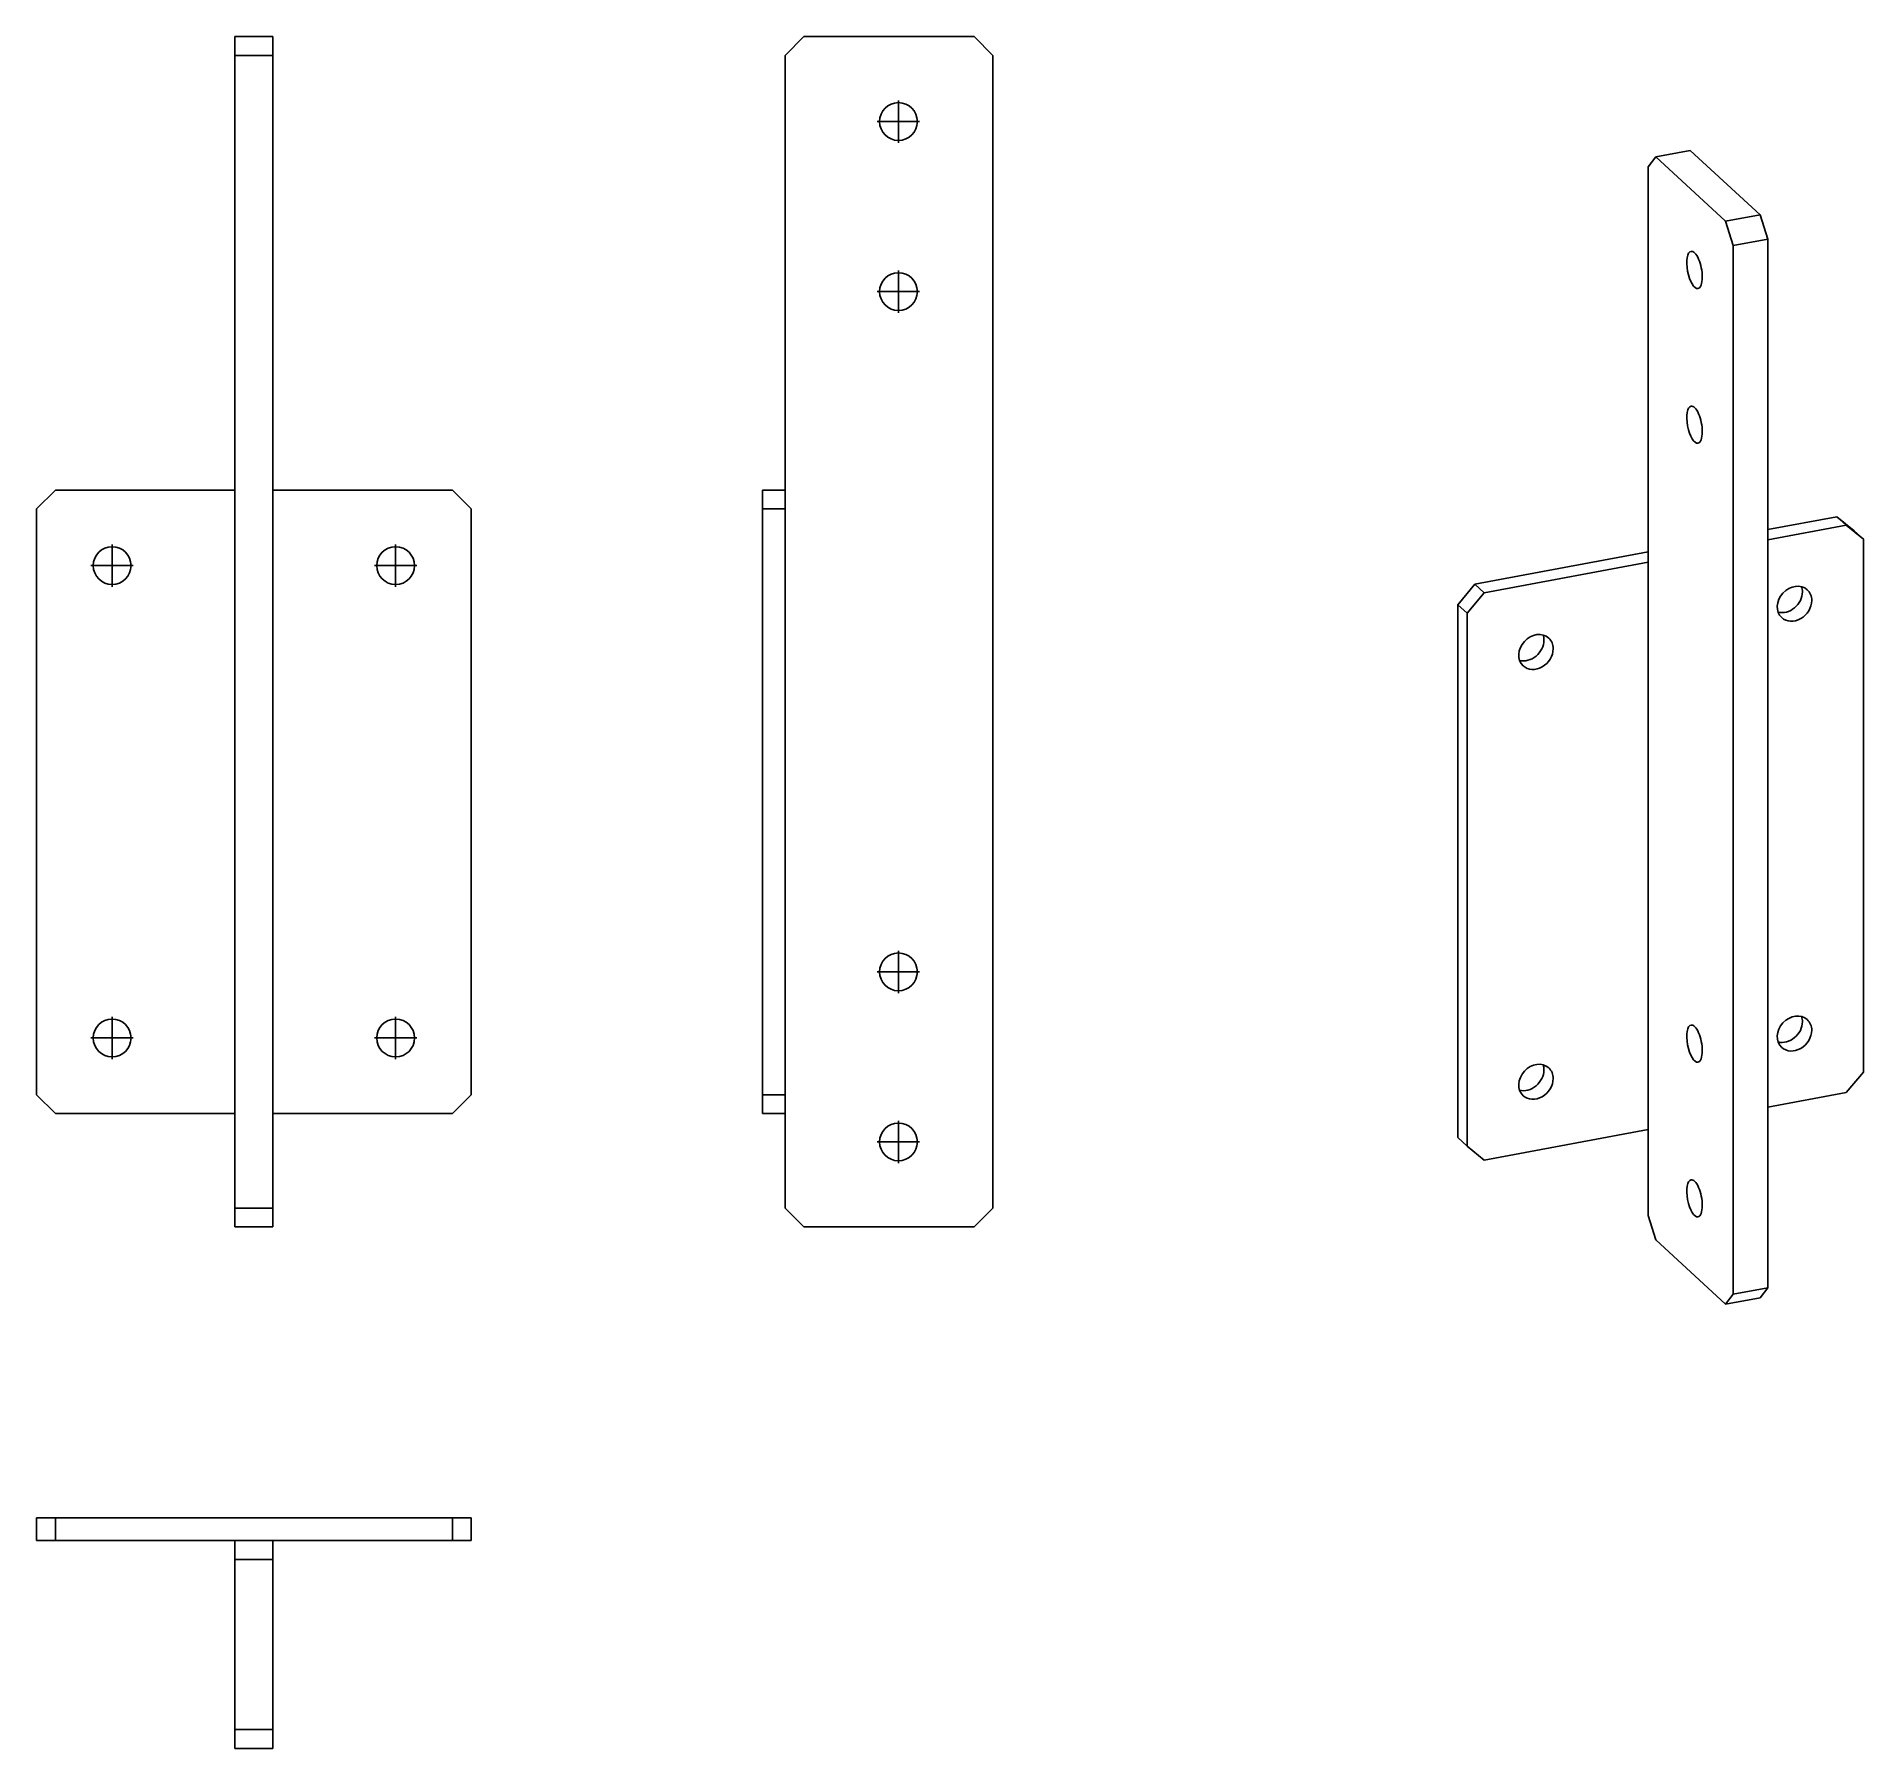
# Model space of a CAD drawing. Extents: x 0 to 242, y 0 to 227.
import ezdxf

# ---------------------------------------------------------------- set-up
doc = ezdxf.new("R2010")
doc.units = 0
doc.layers.get('0').update_dxf_attribs({"linetype": 'CONTINUOUS'})

msp = doc.modelspace()

# ---------------------------------------------------------------- linework, layer by layer
at = {"color": 0}
for p, q in [((26.6044, 224.354), (26.6044, 226.854)), ((26.6044, 226.854), (31.6053, 226.854)), ((31.6053, 224.354), (31.6053, 226.854)), ((99.3553, 224.354), (101.855, 226.854)), ((101.855, 226.854), (124.356, 226.854)), ((126.855, 224.354), (124.356, 226.854)), ((26.6044, 71.8552), (26.6044, 224.354)), ((26.6044, 224.354), (31.6053, 224.354)), ((31.6053, 71.8552), (31.6053, 224.354)), ((99.3553, 166.854), (99.3553, 224.354)), ((126.855, 71.8552), (126.855, 224.354)), ((114.355, 212.805), (114.355, 218.404)), ((114.355, 212.805), (114.355, 218.404)), ((117.155, 215.605), (111.555, 215.605)), ((117.155, 215.605), (111.555, 215.605)), ((213.497, 209.611), (214.522, 210.94)), ((219.082, 211.791), (214.522, 210.94)), ((214.522, 210.94), (223.755, 202.428)), ((228.315, 203.279), (219.082, 211.791)), ((213.497, 157.293), (213.497, 209.611)), ((223.755, 202.428), (228.315, 203.279)), ((229.342, 200.058), (228.315, 203.279)), ((224.782, 199.208), (223.755, 202.428)), ((224.782, 199.208), (229.342, 200.058)), ((224.782, 60.4502), (224.782, 199.208)), ((229.342, 61.3022), (229.342, 200.058)), ((114.355, 190.304), (114.355, 195.905)), ((114.355, 190.304), (114.355, 195.905)), ((117.155, 193.105), (111.555, 193.105)), ((117.155, 193.105), (111.555, 193.105)), ((0.35553, 164.355), (2.8553, 166.854)), ((2.8553, 166.854), (26.6044, 166.854)), ((31.6053, 166.854), (55.3544, 166.854)), ((55.3544, 166.854), (57.8556, 164.355)), ((96.3553, 164.355), (96.3553, 166.854)), ((96.3553, 166.854), (99.3553, 166.854)), ((99.3553, 164.355), (99.3553, 166.854)), ((0.35553, 86.8549), (0.35553, 164.355)), ((57.8556, 86.8549), (57.8556, 164.355)), ((96.3553, 164.355), (99.3553, 164.355)), ((96.3553, 86.8549), (96.3553, 164.355)), ((99.3553, 86.8549), (99.3553, 164.355)), ((238.483, 163.322), (229.342, 161.616)), ((229.342, 160.251), (239.714, 162.188)), ((238.483, 163.322), (240.763, 161.473)), ((239.714, 162.188), (238.483, 163.322)), ((239.714, 162.188), (241.995, 160.339)), ((10.3546, 154.055), (10.3546, 159.654)), ((10.3546, 154.055), (10.3546, 159.654)), ((47.855, 154.055), (47.855, 159.654)), ((47.855, 154.055), (47.855, 159.654)), ((241.995, 160.339), (240.763, 161.473)), ((241.995, 89.8232), (241.995, 160.339)), ((213.497, 158.658), (190.608, 154.384)), ((191.838, 153.25), (213.497, 157.293)), ((213.497, 82.2276), (213.497, 157.293)), ((13.1548, 156.855), (7.55442, 156.855)), ((13.1548, 156.855), (7.55442, 156.855)), ((50.6554, 156.855), (45.055, 156.855)), ((50.6554, 156.855), (45.055, 156.855)), ((188.327, 151.685), (190.608, 154.384)), ((189.559, 150.549), (191.838, 153.25)), ((190.608, 154.384), (191.838, 153.25)), ((188.327, 151.685), (189.559, 150.549)), ((188.327, 81.1692), (188.327, 151.685)), ((189.559, 80.0336), (189.559, 150.549)), ((114.355, 100.305), (114.355, 105.905)), ((114.355, 100.305), (114.355, 105.905)), ((117.155, 103.105), (111.555, 103.105)), ((117.155, 103.105), (111.555, 103.105)), ((10.3546, 91.554), (10.3546, 97.1543)), ((10.3546, 91.554), (10.3546, 97.1543)), ((47.855, 91.554), (47.855, 97.1543)), ((47.855, 91.554), (47.855, 97.1543)), ((13.1548, 94.3543), (7.55442, 94.3543)), ((13.1548, 94.3543), (7.55442, 94.3543)), ((50.6554, 94.3543), (45.055, 94.3543)), ((50.6554, 94.3543), (45.055, 94.3543)), ((239.714, 87.1224), (241.995, 89.8232)), ((239.714, 87.1224), (229.342, 85.1863)), ((0.35553, 86.8549), (2.8553, 84.3552)), ((55.3544, 84.3552), (57.8556, 86.8549)), ((99.3553, 86.8549), (96.3553, 86.8549)), ((96.3553, 86.8549), (96.3553, 84.3552)), ((99.3553, 86.8549), (99.3553, 84.3552)), ((26.6044, 84.3552), (2.8553, 84.3552)), ((55.3544, 84.3552), (31.6053, 84.3552)), ((99.3553, 84.3552), (96.3553, 84.3552)), ((99.3553, 71.8552), (99.3553, 84.3552)), ((114.355, 77.8041), (114.355, 83.4044)), ((114.355, 77.8041), (114.355, 83.4044)), ((213.497, 82.2276), (191.838, 78.1844)), ((213.497, 70.8547), (213.497, 82.2276)), ((117.155, 80.6041), (111.555, 80.6041)), ((117.155, 80.6041), (111.555, 80.6041)), ((189.559, 80.0336), (188.327, 81.1692)), ((189.559, 80.0336), (191.838, 78.1844)), ((26.6044, 69.354), (26.6044, 71.8552)), ((26.6044, 71.8552), (31.6053, 71.8552)), ((31.6053, 69.354), (31.6053, 71.8552)), ((99.3553, 71.8552), (101.855, 69.354)), ((124.356, 69.354), (126.855, 71.8552)), ((213.497, 70.8547), (214.522, 67.6342)), ((26.6044, 69.354), (31.6053, 69.354)), ((101.855, 69.354), (124.356, 69.354)), ((214.522, 67.6342), (223.755, 59.122)), ((223.755, 59.122), (224.782, 60.4502)), ((224.782, 60.4502), (229.342, 61.3022)), ((228.315, 59.9722), (229.342, 61.3022)), ((223.755, 59.122), (228.315, 59.9722)), ((0.35553, 30.8543), (0.35553, 27.8543)), ((0.35553, 30.8543), (2.8553, 30.8543)), ((2.8553, 30.8543), (2.8553, 27.8543)), ((55.3544, 30.8543), (2.8553, 30.8543)), ((55.3544, 30.8543), (57.8556, 30.8543)), ((55.3544, 27.8543), (55.3544, 30.8543)), ((57.8556, 27.8543), (57.8556, 30.8543)), ((0.35553, 27.8543), (2.8553, 27.8543)), ((2.8553, 27.8543), (26.6044, 27.8543)), ((26.6044, 27.8543), (26.6044, 25.3545)), ((31.6053, 27.8543), (26.6044, 27.8543)), ((31.6053, 27.8543), (55.3544, 27.8543)), ((31.6053, 27.8543), (31.6053, 25.3545)), ((55.3544, 27.8543), (57.8556, 27.8543)), ((26.6044, 25.3545), (26.6044, 2.85392)), ((31.6053, 25.3545), (26.6044, 25.3545)), ((31.6053, 2.85392), (31.6053, 25.3545)), ((26.6044, 0.35416), (26.6044, 2.85392)), ((26.6044, 2.85392), (31.6053, 2.85392)), ((31.6053, 0.35416), (31.6053, 2.85392)), ((26.6044, 0.35416), (31.6053, 0.35416))]:
    msp.add_line(p, q, dxfattribs=at)
for points in [[(111.855, 215.605), (111.855, 216.986), (112.974, 218.105), (114.355, 218.105)], [(114.355, 218.105), (115.736, 218.105), (116.855, 216.986), (116.855, 215.605)], [(114.355, 213.104), (112.974, 213.104), (111.855, 214.224), (111.855, 215.605)], [(116.855, 215.605), (116.855, 214.224), (115.736, 213.104), (114.355, 213.104)], [(219.194, 198.432), (218.686, 198.338), (218.481, 197.162), (218.735, 195.804)], [(220.191, 197.412), (219.888, 198.106), (219.51, 198.491), (219.194, 198.432)], [(218.735, 195.804), (218.988, 194.447), (219.604, 193.423), (220.11, 193.518)], [(220.678, 195.03), (220.678, 195.818), (220.493, 196.719), (220.191, 197.412)], [(111.855, 193.105), (111.855, 194.485), (112.974, 195.604), (114.355, 195.604)], [(114.355, 195.604), (115.736, 195.604), (116.855, 194.485), (116.855, 193.105)], [(220.11, 193.518), (220.459, 193.583), (220.678, 194.167), (220.678, 195.03)], [(114.355, 190.605), (112.974, 190.605), (111.855, 191.724), (111.855, 193.105)], [(116.855, 193.105), (116.855, 191.724), (115.736, 190.605), (114.355, 190.605)], [(219.194, 177.96), (218.686, 177.866), (218.481, 176.688), (218.735, 175.331)], [(220.191, 176.94), (219.888, 177.633), (219.51, 178.019), (219.194, 177.96)], [(220.678, 174.556), (220.678, 175.346), (220.493, 176.247), (220.191, 176.94)], [(218.735, 175.331), (218.988, 173.974), (219.604, 172.951), (220.11, 173.045)], [(220.11, 173.045), (220.459, 173.111), (220.678, 173.695), (220.678, 174.556)], [(7.85481, 156.855), (7.85481, 158.235), (8.97378, 159.355), (10.3546, 159.355)], [(10.3546, 159.355), (11.7354, 159.355), (12.8543, 158.235), (12.8543, 156.855)], [(45.3552, 156.855), (45.3552, 158.235), (46.4742, 159.355), (47.855, 159.355)], [(47.855, 159.355), (49.2358, 159.355), (50.3548, 158.235), (50.3548, 156.855)], [(10.3546, 154.354), (8.97378, 154.354), (7.85481, 155.474), (7.85481, 156.855)], [(12.8543, 156.855), (12.8543, 155.474), (11.7354, 154.354), (10.3546, 154.354)], [(47.855, 154.354), (46.4742, 154.354), (45.3552, 155.474), (45.3552, 156.855)], [(50.3548, 156.855), (50.3548, 155.474), (49.2358, 154.354), (47.855, 154.354)], [(231.349, 153.218), (230.414, 152.203), (230.338, 150.75), (231.18, 149.975)], [(234.57, 153.65), (233.726, 154.427), (232.285, 154.233), (231.349, 153.218)], [(232.882, 151.269), (233.531, 151.809), (233.923, 152.601), (233.923, 153.373)], [(233.692, 149.841), (234.573, 150.343), (235.154, 151.296), (235.154, 152.237)], [(233.923, 153.373), (233.923, 153.614), (233.885, 153.846), (233.809, 154.062)], [(235.154, 152.237), (235.154, 152.8), (234.946, 153.303), (234.57, 153.65)], [(230.709, 150.698), (231.414, 150.513), (232.233, 150.729), (232.882, 151.269)], [(231.18, 149.975), (231.812, 149.392), (232.81, 149.339), (233.692, 149.841)], [(200.372, 147.265), (199.53, 148.042), (198.089, 147.848), (197.153, 146.834)], [(199.726, 146.988), (199.726, 147.23), (199.687, 147.463), (199.613, 147.677)], [(197.153, 146.834), (196.216, 145.819), (196.14, 144.366), (196.984, 143.59)], [(198.684, 144.884), (199.335, 145.425), (199.726, 146.217), (199.726, 146.988)], [(199.494, 143.456), (200.375, 143.958), (200.958, 144.912), (200.958, 145.853)], [(200.958, 145.853), (200.958, 146.415), (200.749, 146.918), (200.372, 147.265)], [(196.511, 144.314), (197.217, 144.129), (198.035, 144.344), (198.684, 144.884)], [(196.984, 143.59), (197.615, 143.007), (198.612, 142.955), (199.494, 143.456)], [(111.855, 103.105), (111.855, 104.486), (112.974, 105.605), (114.355, 105.605)], [(114.355, 105.605), (115.736, 105.605), (116.855, 104.486), (116.855, 103.105)], [(114.355, 100.605), (112.974, 100.605), (111.855, 101.724), (111.855, 103.105)], [(116.855, 103.105), (116.855, 101.724), (115.736, 100.605), (114.355, 100.605)], [(7.85481, 94.3543), (7.85481, 95.7351), (8.97378, 96.8541), (10.3546, 96.8541)], [(10.3546, 96.8541), (11.7354, 96.8541), (12.8543, 95.7351), (12.8543, 94.3543)], [(45.3552, 94.3543), (45.3552, 95.7351), (46.4742, 96.8541), (47.855, 96.8541)], [(47.855, 96.8541), (49.2358, 96.8541), (50.3548, 95.7351), (50.3548, 94.3543)], [(234.57, 96.7825), (233.726, 97.5596), (232.285, 97.3653), (231.349, 96.351)], [(233.923, 96.5055), (233.923, 96.7465), (233.885, 96.9779), (233.809, 97.1931)], [(235.154, 95.3699), (235.154, 95.9323), (234.946, 96.435), (234.57, 96.7825)], [(10.3546, 91.8545), (8.97378, 91.8545), (7.85481, 92.9735), (7.85481, 94.3543)], [(12.8543, 94.3543), (12.8543, 92.9735), (11.7354, 91.8545), (10.3546, 91.8545)], [(47.855, 91.8545), (46.4742, 91.8545), (45.3552, 92.9735), (45.3552, 94.3543)], [(50.3548, 94.3543), (50.3548, 92.9735), (49.2358, 91.8545), (47.855, 91.8545)], [(219.194, 96.0713), (218.686, 95.9764), (218.481, 94.7995), (218.735, 93.442)], [(220.191, 95.0517), (219.888, 95.7446), (219.51, 96.1305), (219.194, 96.0713)], [(220.678, 92.6677), (220.678, 93.4558), (220.493, 94.3571), (220.191, 95.0517)], [(231.349, 96.351), (230.414, 95.3354), (230.338, 93.883), (231.18, 93.1072)], [(230.709, 93.8308), (231.414, 93.6459), (232.233, 93.8611), (232.882, 94.4012)], [(232.882, 94.4012), (233.531, 94.9413), (233.923, 95.7337), (233.923, 96.5055)], [(233.692, 92.9735), (234.573, 93.4752), (235.154, 94.4287), (235.154, 95.3699)], [(218.735, 93.442), (218.988, 92.0845), (219.604, 91.0608), (220.11, 91.156)], [(220.11, 91.156), (220.459, 91.2206), (220.678, 91.8062), (220.678, 92.6677)], [(231.18, 93.1072), (231.812, 92.5241), (232.81, 92.4719), (233.692, 92.9735)], [(197.153, 89.9664), (196.216, 88.9512), (196.14, 87.4984), (196.984, 86.7227)], [(200.372, 90.3979), (199.53, 91.1751), (198.089, 90.9807), (197.153, 89.9664)], [(198.684, 88.0166), (199.335, 88.5567), (199.726, 89.3491), (199.726, 90.121)], [(199.726, 90.121), (199.726, 90.3623), (199.687, 90.5951), (199.613, 90.8099)], [(200.958, 88.9854), (200.958, 89.5477), (200.749, 90.0508), (200.372, 90.3979)], [(196.511, 87.4462), (197.217, 87.2613), (198.035, 87.4765), (198.684, 88.0166)], [(199.494, 86.589), (200.375, 87.0906), (200.958, 88.0442), (200.958, 88.9854)], [(196.984, 86.7227), (197.615, 86.1399), (198.612, 86.0873), (199.494, 86.589)], [(111.855, 80.6041), (111.855, 81.9848), (112.974, 83.1039), (114.355, 83.1039)], [(114.355, 83.1039), (115.736, 83.1039), (116.855, 81.9848), (116.855, 80.6041)], [(114.355, 78.1043), (112.974, 78.1043), (111.855, 79.2233), (111.855, 80.6041)], [(116.855, 80.6041), (116.855, 79.2233), (115.736, 78.1043), (114.355, 78.1043)], [(219.194, 75.5978), (218.686, 75.504), (218.481, 74.3271), (218.735, 72.97)], [(220.191, 74.5779), (219.888, 75.2725), (219.51, 75.6585), (219.194, 75.5978)], [(218.735, 72.97), (218.988, 71.6125), (219.604, 70.5887), (220.11, 70.6836)], [(220.678, 72.1953), (220.678, 72.9837), (220.493, 73.8851), (220.191, 74.5779)], [(220.11, 70.6836), (220.459, 70.7485), (220.678, 71.3341), (220.678, 72.1953)]]:
    msp.add_open_spline(points, degree=3, dxfattribs=at)

doc.saveas('drawing.dxf')
